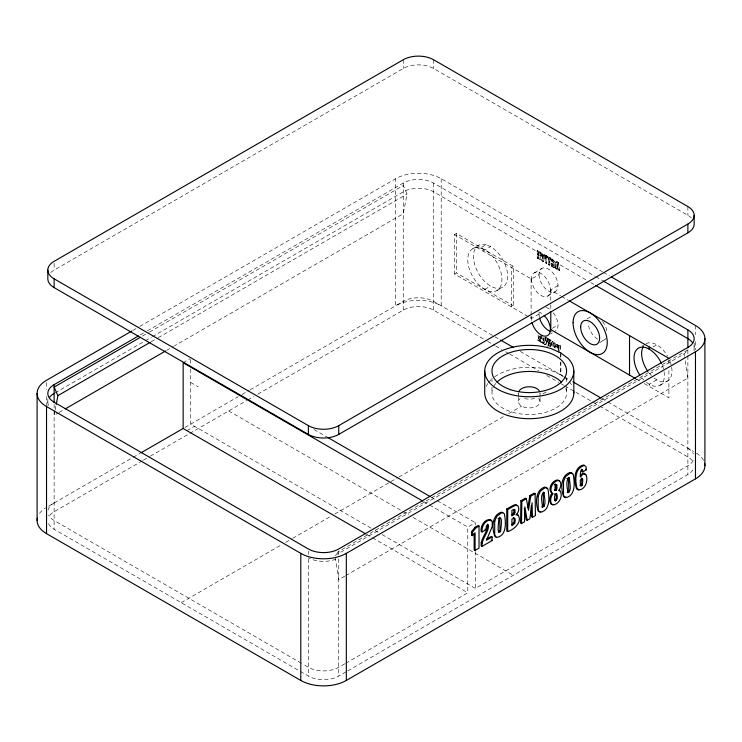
<?xml version="1.0" encoding="UTF-8"?>
<svg xmlns="http://www.w3.org/2000/svg" width="742" height="742" viewBox="0 0 742 742"><rect width="100%" height="100%" fill="white"/><g stroke="black" fill="none" stroke-linecap="round" stroke-linejoin="round"><path stroke-width="0.56" stroke-dasharray="3.71 2.78" d="M552.345 262.102C554.144 256.24 553.634 270.904 552.345 264.106L550.954 263.308L551.677 266.295L553.458 267.528L554.664 267.231C555.675 264.56 555.647 259.663 552.029 259.014L551.12 259.635L550.954 261.305L552.345 262.102L552.948 260.461M554.32 267.435C555.331 264.755 555.304 259.858 551.686 259.208M551.872 342.192L551.733 346.904L551.872 342.192L553.254 341.635L555.656 344.065L555.795 348.935M552.688 261.907L551.297 261.11L551.686 259.134M557.502 346.56L557.975 345.679L558.865 346.06L558.865 348.035L557.539 347.145L557.975 345.679M558.865 352.339C560.831 348.898 554.246 348.193 556.574 344.455L557.594 344.232L560.293 345.726L560.293 351.04M558.865 349.185L556.676 347.117L556.621 344.594L560.293 345.726M553.708 343.017C554.367 354.305 551 341.895 554.218 343.407L554.385 347.822M553.115 266.118L553.272 261.49L552.475 260.683M550.147 339.864C550.286 351.133 547.744 336.803 551.352 340.569L550.685 346.56M541.994 335.161L541.994 342.6L540.575 341.784L540.167 338.213L539.462 341.135L537.718 340.448L538.599 337.35L537.876 334.373M550.416 346.709L551.352 340.569M556.964 266.972L557.641 264.069L557.984 267.166L556.964 266.972L557.641 264.069M548.329 338.834C548.097 349.677 546.186 336.293 549.275 339.372L549.766 343.982M549.321 346.829L548.802 342.043L547.976 346.375L546.743 345.651L546.242 337.61L547.429 338.306L547.819 342.832M548.802 342.043L548.255 346.217L547.012 345.494L546.242 337.61M542.634 258.865L543.329 254.209L544.888 254.719L543.385 261.685L541.883 260.813L540.705 252.697L542.328 253.245L542.634 258.865L541.994 253.439L540.705 252.697M542.977 258.661L543.673 254.014M559.681 270.7L558.466 262.557L556.843 261.62L555.304 268.558L556.611 269.318L557.168 267.677L558.114 268.224L558.336 269.921L559.681 270.7L557.993 270.116L557.771 268.418L556.825 267.871M556.611 269.318L557.168 267.677M543.385 261.685L544.888 254.719M555.304 268.558L556.843 261.62M54.964 410.947L54.12 415.325L58.136 413.006M55.177 409.853L56.021 405.466M149.43 332.082L403.258 185.537L407.052 194.033L403.258 213.752L174.509 345.818M539.184 341.292L540.167 338.213M537.718 340.448L538.868 337.202L537.876 335.876M687.88 349.862L338.742 551.436L334.948 555.554L684.087 353.98L687.88 349.862L687.88 354.787M50.706 272.648A21.472 12.391 0 0 1 54.12 270.079L403.258 68.505A21.472 12.391 0 0 1 433.616 68.505L687.88 215.31A21.472 12.391 0 0 1 691.294 217.87M132.809 330.459L138.828 326.981M139.839 326.406L395.672 178.701A32.203 18.587 0 0 1 441.202 178.701L602.374 271.748M140.405 334.837L143.41 333.102M147.426 330.784L403.258 183.079A21.472 12.391 0 0 1 433.616 183.079L594.787 276.126M142.408 336.135L148.428 332.657M55.121 392.843L144.412 341.283M145.423 340.708L151.442 337.23M152.444 336.655L403.258 191.844A21.472 12.391 0 0 1 433.616 191.844L586.774 280.272M151.22 341.737L157.239 338.269M158.241 337.684L407.052 194.033M59.137 412.431L63.153 410.113M166.486 350.456L173.507 346.403M183.153 362.745L189.794 358.905M528.146 316.537L454.494 274.011L454.494 234.574L456.386 233.48L513.306 266.341L513.306 305.778L511.414 306.873L511.414 267.435L513.306 266.341M472.775 248.709L478.469 245.426M480.426 248.032L484.851 249.906A24.152 13.94 60 0 1 500.321 286.894A24.152 13.94 60 0 1 471.764 274.753A24.152 13.94 60 0 1 480.426 248.032L486.121 244.739L490.545 246.622A24.152 13.94 60 0 1 506.016 283.611A24.152 13.94 60 0 1 477.458 271.461A24.152 13.94 60 0 1 486.121 244.739M482.949 251L490.545 246.622M48.536 506.192L132.141 457.925M133.143 457.35L140.136 453.306M184.981 427.42L238.312 396.627M242.17 394.401L249.191 390.348M250.193 389.763L403.258 301.4A21.472 12.391 0 0 1 433.616 301.4L499.598 339.493M454.494 274.011L456.386 272.917L513.306 305.778M186.947 430.666L194.534 426.288M142.408 460.763L54.12 511.73A21.472 12.391 0 0 0 48.564 517.285M143.41 460.179L149.43 456.71M150.431 456.126L246.752 400.522M247.754 399.938L253.773 396.469M257.78 394.15L403.258 310.165A21.472 12.391 0 0 1 433.616 310.165L486.669 340.791M537.162 250.648L540.399 252.122L540.055 259.765L537.152 258.086L537.486 256.769L538.98 257.632L538.98 255.406L537.514 254.96L537.857 253.625L538.98 254.274L538.98 252.428L537.162 251.77L537.162 250.648L540.399 252.122M537.162 251.77L538.98 252.428M537.514 253.82L538.98 254.274M537.514 254.96L538.98 255.406M537.152 258.086L540.399 259.561M537.152 256.973L538.98 257.632M484.851 289.343L490.545 286.06M545.203 255.294L546.965 255.916L546.622 263.558L545.203 262.733L545.203 255.294L546.965 255.916M549.933 265.07L548.505 264.245L548.505 258.021L547.197 257.669L547.197 256.444L550.907 258.188L550.907 259.412L549.59 259.051L549.59 265.265L549.59 259.051M547.197 257.669L548.505 258.021M541.883 260.813L543.728 261.481M547.197 256.444L550.907 258.188M496.927 290.539L502.612 287.256M545.203 262.733L546.965 263.354M552.363 260.952L553.142 260.544M548.162 258.225L548.505 264.245M534.231 272.861L541.827 268.483M550.954 263.308L552.688 263.911L553.458 265.924M550.954 263.948L551.297 263.104M550.991 264.569L551.297 263.753M551.111 265.172L551.334 264.375M551.334 265.757L551.454 264.977M551.677 266.295L554.302 267.398M556.5 261.815L558.466 262.557M539.044 274.623A13.421 7.745 60 0 0 553.272 292.329A13.421 7.745 60 0 0 553.272 273.353A13.421 7.745 60 0 0 539.044 274.623L531.457 279.011L454.494 234.574M558.021 285.577L550.434 289.964L560.627 295.854M547.652 296.104L555.239 291.717M539.044 314.061L531.457 318.448L529.129 317.103M552.326 328.307L558.021 325.015M539.202 336.543C538.534 334.123 541.113 341.079 540.575 335.44M539.434 337.035L540.575 337.499M539.898 338.371L540.575 338.445M550.499 333.9L552.391 332.806M545.546 337.211L545.546 344.65L542.365 343.129L542.365 342.016C544.628 344.678 545.018 339.845 542.736 340.003L543.005 338.714L544.127 339.363L544.127 337.517M542.736 340.003L544.127 340.495M542.736 338.871L544.127 339.363M540.297 338.602L540.575 341.784M545.964 337.768L547.429 338.306M542.365 342.016L544.127 342.721M540.297 341.941L541.994 342.6M542.365 343.129L545.546 344.65M548.06 338.983L549.275 339.372M587.247 318.81L591.04 316.621A13.421 7.745 60 0 0 589.528 318.012M552.753 341.561L552.113 341.858L553.634 342.099L555.146 343.611L555.841 348.248M553.309 343.194L553.903 343.092M553.634 343.249L554.218 343.407M554.107 347.979L554.348 343.806M557.53 346.078L558.151 345.679M557.706 345.828L558.401 345.791M558.123 345.948L558.865 346.06M557.539 347.145L557.771 346.403M557.724 347.581L558.865 348.035M599.712 342.591L604.461 339.855M181.252 602.662L281.645 544.693M285.661 542.374L291.689 538.896M292.691 538.321L330.839 516.293M334.855 513.974L389.958 482.161M390.96 481.586L397.944 477.551M398.936 476.976L503.716 416.485M508.706 413.6L521.682 406.115M542.829 393.9L546.817 391.6M642.275 345.93L645.123 344.288M653.016 346.996L656.809 344.807M656.809 379.858L649.213 384.245L649.213 386.434M659.953 385.311L667.54 380.924M344.761 576.182L338.742 579.65L335.124 556.648M345.763 575.597L687.88 378.077L684.597 357.264M429.692 505.079L467.775 527.07L475.362 522.683L475.362 524.993M344.742 663.83L338.742 667.29A21.472 12.391 0 0 1 308.384 667.29L302.374 663.83M345.744 663.255L467.775 592.802L467.775 527.07M382.084 534.565L475.362 588.415L687.88 465.726A21.472 12.391 0 0 0 693.436 460.17M300.371 671.436L308.384 676.055A21.472 12.391 0 0 0 338.742 676.055L346.764 671.427M347.775 670.842L687.88 474.49A21.472 12.391 0 0 0 693.436 468.925M553.959 267.593L554.664 267.231M556.574 344.455L557.177 344.177M551.343 259.329L552.029 259.014M603.376 272.323L609.377 275.792M595.78 276.71L601.79 280.179M543.329 254.209L544.545 254.914M549.933 258.847L550.907 259.412M590.78 282.581L594.787 284.891M557.307 266.768L557.984 267.166M555.637 268.363L556.954 269.123M548.162 264.44L549.59 265.265M561.611 296.42L568.502 300.399M636.423 379.051L640.355 381.323M644.297 383.595L668.904 397.805L668.904 369.627M549.868 340.022L551.083 340.726M537.987 340.29L539.462 341.135M520.29 351.439L563.911 376.621M564.337 376.862L569.912 380.089M601.901 398.556L606.9 401.441M607.902 402.016L693.464 451.424M487.67 341.366L494.682 345.42M495.684 345.995L501.685 349.463M505.692 351.773L508.697 353.507M509.698 354.082L538.729 370.842M546.733 375.471L558.745 382.408M560.748 383.558L563.753 385.293M564.755 385.868L591.782 401.478M592.784 402.053L598.785 405.522M599.786 406.097L687.88 456.961A21.472 12.391 0 0 1 693.436 462.516M314.005 429.535L327.036 437.057M431.269 497.223L436.277 500.117M437.279 500.702L475.362 522.683M423.673 501.611L428.69 504.504M190.74 382.464L198.327 386.842M228.694 410.947L409.083 515.096M413.09 517.415L513.306 575.273M371.056 528.193L190.74 424.09L190.74 368.737M375.062 530.511L378.077 532.246M366.474 534.314L371.492 537.208M372.493 537.792L467.775 592.802M301.373 663.246L54.12 520.494A21.472 12.391 0 0 1 48.564 514.939M48.564 523.704A21.472 12.391 0 0 0 54.12 529.259L299.378 670.861M563.512 376.853L560.915 374.895L560.915 362.207M564.384 377.502L567.853 380.108A44.548 25.72 0 0 1 572.295 386.313M551.677 265.553L552.02 266.09M539.471 336.386L539.703 336.877M684.087 353.98L684.43 356.169M558.123 262.751L559.338 270.895M541.048 252.493L542.216 260.618M557.307 264.263L557.65 267.361M548.533 342.201L549.043 346.987M549.006 339.53L549.488 344.14M547.16 338.463L547.55 342.99M695.467 325.497L695.467 334.735M695.467 341.672L695.467 349.76M694.169 343.027L694.169 350.864M687.88 206.545L687.88 215.31M687.88 355.937L687.88 474.49M668.904 359.49L668.904 365.12M566.573 377.975L566.573 382.594M566.573 387.203L566.573 392.972M560.915 352.979L560.915 357.598M560.581 353.943L560.581 357.403M560.581 362.013L560.581 374.701L551.547 370.694A44.548 25.72 0 0 0 493.059 377.993M560.015 345.883L560.015 350.131M558.596 346.217L558.596 348.193M558.596 349.343L558.596 352.496M550.787 290.168L550.787 303.691M550.787 304.814L550.787 310.453M550.564 258.383L550.564 259.607M547.54 256.25L547.54 257.465M546.622 256.111L546.622 263.558M545.546 255.1L545.546 262.538M545.277 337.369L545.277 344.807M543.858 337.666L543.858 339.511M543.858 340.652L543.858 342.878M543.005 338.714L543.005 339.855M542.634 341.858L542.634 342.971M541.725 335.319L541.725 342.758M540.297 335.597L540.297 337.656M540.055 252.326L540.055 259.765M540.009 396.256L540.009 392.972A10.731 6.196 0 0 1 539.638 394.568M540.009 397.35L540.009 401.728M538.636 252.623L538.636 254.469M538.636 255.61L538.636 257.826M537.857 253.625L537.857 254.766M537.505 250.453L537.505 251.575M537.486 256.769L537.486 257.882M531.096 278.797L531.096 314.858M531.096 315.99L531.096 318.244M518.537 396.256L518.537 392.972A10.731 6.196 0 0 0 518.899 394.568M518.537 397.35L518.537 401.728M491.974 377.975L491.974 382.594M491.974 387.203L491.974 392.972M475.362 551.519L475.362 588.415M456.386 233.48L456.386 272.917M441.202 178.701L441.202 305.778A32.203 18.587 0 0 0 395.672 305.778L395.672 178.701M433.616 59.75L433.616 68.505M433.616 183.079L433.616 310.165M403.258 59.75L403.258 68.505M403.258 183.079L403.258 310.165M338.742 551.436L338.742 554.589M338.742 558.893L338.742 676.055M308.384 551.167L308.384 554.459M308.384 558.893L308.384 676.055M190.74 359.518L190.74 364.127M54.12 263.512L54.12 270.079M54.12 404.371L54.12 529.259M47.831 398.899L47.831 405.642M46.533 382.584L46.533 389.513M46.533 396.441L46.533 405.688M39.549 513.381A32.203 18.587 0 0 1 45.559 507.936M696.441 453.158A32.203 18.587 0 0 1 703.806 460.912M48.017 510.116A21.472 12.391 0 0 1 54.12 502.965M687.88 448.196A21.472 12.391 0 0 1 693.436 453.752M48.564 405.392A21.472 12.391 0 0 1 48.017 400.559M335.876 559.134A21.472 12.391 0 0 1 308.384 557.743M693.983 345.791A21.472 12.391 0 0 1 693.436 350.614M597.746 339.187A13.421 7.745 60 0 1 588.258 322.761M602.495 321.49A13.421 7.745 60 0 1 606.91 330.691M605.964 338.454A13.421 7.745 60 0 1 602.495 340.467M531.597 320.433A13.421 7.745 60 0 1 531.782 315.795M538.488 311.928A13.421 7.745 60 0 1 543.394 314.756M539.369 317.084A13.421 7.745 60 0 1 539.369 311.417M546.075 307.54A13.421 7.745 60 0 1 550.991 310.379M553.272 312.79A13.421 7.745 60 0 1 555.239 331.164M662.365 365.537A21.472 12.391 60 0 1 661.261 384.337A21.472 12.391 60 0 1 645.29 381.379M643.778 379.941A21.472 12.391 60 0 1 641.626 377.511M671.658 367.253A21.472 12.391 60 0 1 653.646 377.65M651.374 375.563A21.472 12.391 60 0 1 649.213 373.133M646.078 343.741A21.472 12.391 60 0 1 667.54 356.132M669.952 361.159A21.472 12.391 60 0 1 671.241 365.259M565.756 388.483A37.304 21.537 0 0 1 528.304 414.5A37.304 21.537 0 0 1 493.244 387.398M493.699 386.499A37.304 21.537 0 0 1 496.194 383.02M486.242 386.313A44.548 25.72 0 0 1 487.8 383.577M488.449 382.677A44.548 25.72 0 0 1 492.224 378.689M534.639 398.333A10.731 6.196 0 0 1 523.908 398.333M538.571 398.63A10.731 6.196 0 0 1 529.269 407.933A10.731 6.196 0 0 1 519.975 398.63M531.457 279.011A13.421 7.745 60 0 0 545.685 296.707A13.421 7.745 60 0 0 545.685 277.74A13.421 7.745 60 0 0 531.457 279.011"/><path stroke-width="1.11" d="M535.112 493.653L530.734 496.175L528.471 510.329L526.366 498.698L525.438 498.16L520.903 500.776L520.569 523.064L521.505 523.602L524.548 521.839L524.835 506.869L527.191 520.309L529.862 518.769L532.088 502.788L532.441 517.285L535.436 515.551L535.112 493.653L534.175 493.115L529.807 495.637L527.887 507.611M521.505 523.602L521.83 501.314L526.366 498.698M580.309 475.084L580.773 470.808L581.589 469.955L582.572 470.029L582.748 471.903L586.458 469.76L585.985 466.542L584.473 465.503C574.289 467.803 574.8 481.92 577.536 489.516L578.556 490.045C585.651 489.525 588.536 480.148 585.874 474.388L584.037 473.841L582.674 474.453L580.309 477.041L580.309 475.084L583.101 473.303L584.167 473.303L585.475 474.852M511.813 514.865L513.946 512.295L513.854 509.309L514.781 509.847C515.69 512.295 514.28 514.929 511.915 515.875L511.915 510.311L513.983 509.42L514.781 509.847M56.234 404.371L57.913 395.607L54.12 387.111L140.405 337.295M579.892 485.389L581.172 484.943L581.83 482.986L581.533 477.978L582.785 479.573L582.424 484.971L580.819 485.927L580.42 485.11L580.309 480.176L581.589 478.571L582.461 478.516M498.939 518.723C498.791 521.181 496.463 535.65 500.59 531.597C500.794 529.222 503.057 514.484 498.939 518.723L498.003 518.185M569.42 478.033C564.885 479.879 567.769 488.746 567.788 492.799C572.286 490.842 569.337 482.179 569.42 478.033L568.149 477.347M498.374 532.116L499.969 529.899L499.681 517.211M541.883 506.999L543.478 504.783L543.19 492.094L544.118 492.632C544.034 496.778 546.984 505.441 542.495 507.398C542.476 503.345 539.592 494.487 544.118 492.632M567.176 492.391L568.771 490.174L568.483 477.496M555.916 490.471L554.988 489.933L556.036 487.856L555.498 484.072L556.806 484.888L556.964 488.394L555.916 490.471L554.302 489.961M511.878 524.668L514.206 521.496L514.104 518.176L513.325 517.554M514.735 523.277L515.263 520.569L515.031 518.714L514.252 518.092L511.915 519.094L511.915 525.726L514.735 523.277L513.807 522.739M486.502 539.156L491.167 536.466L492.094 537.004L492.094 540.575L482.105 546.344L481.168 545.806C480.297 538.089 488.486 531.736 487.457 524.121M482.105 546.344C481.224 538.627 489.423 532.274 488.384 524.659L486.502 525.698L485.88 529.76L482.059 531.968L481.122 531.43C480.482 526.087 484.415 518.89 490.369 519.641L491.352 520.921M556.806 484.888L555.916 484.749L555.007 485.927L555.229 490.499M555.378 500.906L555.007 500.72C554.395 498.615 553.931 494.858 556.463 493.884L556.834 494.051C557.418 496.148 557.919 499.932 555.378 500.906L554.45 500.368C556.982 499.394 556.481 495.61 555.906 493.513M475.084 550.397L479.026 548.115L479.026 526.022L478.098 525.484L475.001 527.274L471.532 531.736L471.532 535.121L472.459 535.659L475.084 532.802L475.084 550.397L474.157 549.859L474.157 533.368M479.026 526.022L475.937 527.812L472.459 532.274L472.459 535.659M552.892 493.857L551.965 493.319C549.674 496.203 548.82 500.776 550.898 503.966L552.818 504.987C559.18 504.579 563.466 495.823 559.922 490.629L558.939 490.369C560.674 487.679 561.87 483.469 559.626 480.788L558.67 480.473C552.938 480.835 548.088 489.887 552.892 493.857C550.61 496.741 549.757 501.314 551.825 504.504L553.244 504.328M471.532 535.121L472.153 534.426M131.807 331.034L46.533 380.275A32.203 18.587 0 0 0 46.533 406.56L46.533 533.646L300.798 680.442A32.203 18.587 0 0 0 346.328 680.442L695.467 478.868A32.203 18.587 0 0 0 704.622 463.296M54.12 402.646L54.12 384.653L138.392 335.996M57.913 395.607L150.218 342.322M65.157 408.953L165.485 351.031M141.138 452.731L183.153 428.477L365.472 533.739M54.12 278.844L308.384 425.639A21.472 12.391 0 0 0 338.742 425.639L687.88 224.065A21.472 12.391 0 0 0 687.88 206.545L433.616 59.75A21.472 12.391 0 0 0 403.258 59.75L54.12 261.314A21.472 12.391 0 0 0 54.12 278.844L54.12 287.608L308.384 434.404A21.472 12.391 0 0 0 338.742 434.404L687.88 232.83A21.472 12.391 0 0 0 694.169 224.075L694.169 215.31M46.533 406.56L300.798 553.356A32.203 18.587 0 0 0 346.328 553.356L695.467 351.791A32.203 18.587 0 0 0 695.467 325.497L611.38 276.952M506.758 508.947L507.686 509.485L514.994 505.478L517.703 505.488C519.901 508.289 518.519 512.796 515.95 514.939L517.823 514.688C523.129 521.338 513.974 529.844 507.686 531.578L506.758 531.04L506.758 508.947L514.067 504.94L516.015 504.653L517.35 505.627M492.094 537.004L486.502 540.232L492.252 526.412L492.289 521.459L491.306 520.179C485.342 519.428 481.41 526.625 482.059 531.968M566.063 497.001L563.744 496.778C560.72 489.534 560.331 476.299 569.281 472.719A6.075 3.506 -60 0 1 572.286 473.878M540.77 511.609L538.451 511.386C535.427 504.143 535.038 490.907 543.988 487.327A6.075 3.506 -60 0 1 546.993 488.477M578.964 489.442L576.608 488.978C573.863 481.382 573.362 467.265 583.537 464.965L584.446 465.243M495.962 536.874L494.951 536.503C491.927 529.259 491.529 516.024 500.479 512.444A6.075 3.506 -60 0 1 502.788 512.703M551.965 493.319C547.16 489.349 552.002 480.297 557.734 479.935L559.375 481.029M602.792 280.754L687.88 329.875L687.88 347.868M595.78 285.475L687.88 338.64A21.472 12.391 0 0 1 692.536 342.665M569.485 300.964L668.904 358.358M550.434 329.402L635.44 378.476M500.6 340.068L513.594 347.571M572.907 381.815L600.899 397.981M585.521 469.222L586.458 469.76M582.238 469.742L581.301 469.204L582.572 470.029M582.748 471.903L581.811 471.365L581.635 469.491M581.496 484.433L582.424 484.971M580.708 485.314L581.635 485.852M566.805 478.46L567.741 478.998M568.465 491.334L569.392 491.872M554.988 484.211L555.916 484.749M554.459 484.674L555.396 485.212M555.647 489.182L556.574 489.72M554.45 493.968L555.387 494.506M555.535 499.737L556.463 500.275M529.807 495.637L530.734 496.175M543.163 505.942L544.099 506.471M520.903 500.776L521.83 501.314M532.441 517.285L531.504 516.747L531.235 505.599M513.946 512.295L514.874 512.833M527.191 520.309L526.264 519.771L524.297 508.567M513.269 513.677L514.206 514.215M499.663 531.059L500.59 531.597M328.038 437.632L430.267 496.648M484.953 529.222L485.88 529.76M475.001 527.274L475.937 527.812M491.167 540.037L492.094 540.575M422.671 501.036L183.153 362.745L183.153 428.477M471.532 531.736L472.459 532.274M481.168 542.587L482.105 543.125M516.886 514.15L518.037 515.282M558.986 490.091L559.672 490.87M704.9 338.64L704.9 465.726M695.467 351.791L695.467 478.868M687.88 224.065L687.88 232.83M649.213 346.996L649.213 349.185M629.531 335.634L629.531 375.072M573.816 371.056L573.816 392.972M550.787 311.575L550.787 329.606M507.686 509.485L507.686 531.578M484.73 371.056L484.73 392.972A44.548 25.72 0 0 0 531.207 418.664A44.548 25.72 0 0 0 573.649 390.728M346.328 553.356L346.328 680.442M338.742 425.639L338.742 434.404M308.384 425.639L308.384 434.404M300.798 553.356L300.798 680.442M47.831 270.079L47.831 278.844A21.472 12.391 0 0 0 54.12 287.608M37.1 393.418L37.1 520.494M46.533 533.646A32.203 18.587 0 0 1 37.378 518.074M687.88 329.875A21.472 12.391 0 0 1 687.88 347.404L338.742 548.978A21.472 12.391 0 0 1 308.384 548.978L54.12 402.183A21.472 12.391 0 0 1 54.12 384.653M49.464 397.434A21.472 12.391 0 0 1 54.12 393.418M544.183 315.498A13.421 7.745 60 0 1 547.652 335.542A13.421 7.745 60 0 1 532.023 322.52M550.991 331.544A13.421 7.745 60 0 1 539.619 318.142M639.66 374.821A21.472 12.391 60 0 1 638.769 347.97A21.472 12.391 60 0 1 661.502 363.506M647.887 371.362A21.472 12.391 60 0 1 643.193 346.718M496.973 382.204A37.304 21.537 0 0 1 561.573 382.204M518.899 391.368A10.731 6.196 0 0 1 529.269 386.767A10.731 6.196 0 0 1 539.638 391.368M494.691 521.329L494.701 534.917L495.879 537.041L496.899 537.412C507.157 535.483 505.794 521.709 504.421 514.141A6.075 3.506 -60 0 0 501.406 512.982L496.825 516.246L494.691 521.329M538.2 496.212L538.21 509.8L539.388 511.924L540.399 512.295C550.666 510.366 549.303 496.583 547.921 489.015A6.075 3.506 -60 0 0 544.916 487.865L540.334 491.13L538.2 496.212M563.493 481.604L563.503 495.192L564.681 497.316L565.692 497.687C575.959 495.758 574.596 481.985 573.223 474.416A6.075 3.506 -60 0 0 570.208 473.266L565.627 476.522L563.493 481.604M560.581 352.793L551.547 348.786A44.548 25.72 0 0 0 485.407 366.594A44.548 25.72 0 0 0 537.004 396.386A44.548 25.72 0 0 0 567.853 358.2L560.581 352.793M573.084 322.761A24.152 13.94 60 0 0 598.701 354.63A24.152 13.94 60 0 0 598.701 320.47A24.152 13.94 60 0 0 573.084 322.761M580.671 327.139A13.421 7.745 60 0 0 594.899 344.844A13.421 7.745 60 0 0 594.899 325.868A13.421 7.745 60 0 0 580.671 327.139M510.626 389.708A37.304 21.537 0 0 0 566.573 371.056A37.304 21.537 0 0 0 510.626 352.404A37.304 21.537 0 0 0 510.626 389.708"/></g></svg>
